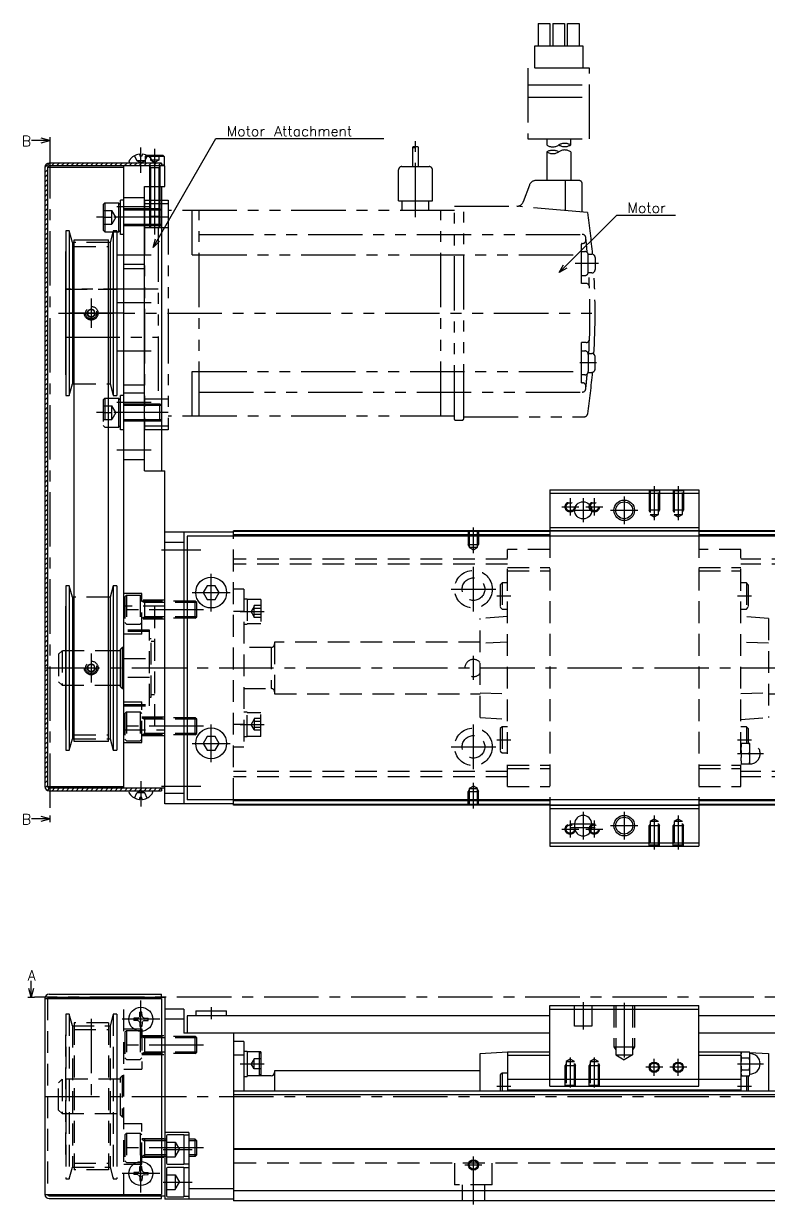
# Model space of a CAD drawing. Extents: x -2 to 736, y -8 to 353.
# Drawn here: x 317.5 to 534.7, y 9 to 353.5 of the extents above; entities that cross this region are included whole.
import ezdxf

# ---------------------------------------------------------------- set-up
doc = ezdxf.new("R2010")
doc.units = 0
doc.header["$LTSCALE"] = 0.5
for name, pattern in [('CENTER', [50.8, 31.75, -6.35, 6.35, -6.35]), ('DASHED', [19.05, 12.7, -6.35]), ('PHANTOM', [63.5, 31.75, -6.35, 6.35, -6.35, 6.35, -6.35])]:
    doc.linetypes.add(name, pattern=pattern)
for name, color, linetype in [('MSM_CENTER', 1, 'CENTER'), ('MSM_CONTINUOUS', 7, 'CONTINUOUS'), ('MSM_DASHED', 4, 'DASHED'), ('MSM_IMAGINARY', 6, 'PHANTOM'), ('MSM_NARROW', 5, 'CONTINUOUS'), ('MSM_PART_NUMBER', 7, 'CONTINUOUS')]:
    doc.layers.add(name, color=color, linetype=linetype)
doc.styles.get("Standard").update_dxf_attribs({"font": 'txt.shx', "height": 3, "bigfont": 'bigfont.shx'})

msp = doc.modelspace()

# ---------------------------------------------------------------- linework, layer by layer
at = {"layer": 'MSM_CENTER'}
for p, q in [((325.07, 318.37), (325.07, 122.5)), ((351.67, 310), (351.67, 317.37)), ((355.67, 317), (355.67, 295)), ((354.67, 300), (344.67, 300)), ((359.67, 297), (338.67, 297)), ((344.67, 286), (354.67, 286)), ((337.17, 273.25), (337.17, 264.75)), ((346.67, 269), (327.67, 269)), ((354.67, 272), (344.67, 272)), ((344.67, 258), (354.67, 258)), ((354.67, 243), (344.67, 243)), ((359.67, 240), (338.67, 240)), ((354.67, 229), (344.67, 229)), ((501.42, 218.5), (501.42, 208.59)), ((508.42, 218.5), (508.42, 208.59)), ((476.92, 215), (476.92, 210)), ((480.67, 215), (480.67, 208)), ((483.92, 215), (483.92, 210)), ((492.67, 215.5), (492.67, 207.5)), ((474.42, 212.5), (479.42, 212.5)), ((477.17, 211.5), (484.17, 211.5)), ((481.42, 212.5), (486.42, 212.5)), ((488.67, 211.5), (496.67, 211.5)), ((448.67, 198.99), (448.67, 206.5)), ((357.67, 200), (369.17, 200)), ((372.17, 182), (372.17, 193)), ((448.67, 182), (448.67, 195)), ((366.67, 187.5), (377.67, 187.5)), ((442.17, 188.5), (455.17, 188.5)), ((455.52, 186.5), (459.62, 186.5)), ((525.72, 186.5), (529.82, 186.5)), ((369.97, 182.5), (344.67, 182.5)), ((380.67, 181.95), (387.67, 181.95)), ((337.17, 169.75), (337.17, 161.25)), ((448.67, 162), (448.67, 169)), ((323.67, 165.5), (732.67, 165.5)), ((369.97, 148.5), (344.67, 148.5)), ((372.17, 138), (372.17, 149)), ((380.67, 149.05), (387.67, 149.05)), ((448.67, 136), (448.67, 149)), ((366.67, 143.5), (377.67, 143.5)), ((442.17, 142.5), (455.17, 142.5)), ((455.52, 144.5), (459.62, 144.5)), ((525.72, 144.5), (529.82, 144.5)), ((525.72, 140.5), (533.32, 140.5)), ((351.67, 132.5), (351.67, 125.13)), ((357.67, 131), (369.17, 131)), ((448.67, 124.5), (448.67, 132.01)), ((476.92, 121), (476.92, 116)), ((480.67, 123.5), (480.67, 115.5)), ((483.92, 121), (483.92, 116)), ((492.67, 123.5), (492.67, 115.5)), ((501.42, 122.41), (501.42, 112.5)), ((508.42, 122.41), (508.42, 112.5)), ((474.42, 118.5), (479.42, 118.5)), ((477.17, 120), (484.17, 120)), ((477.17, 119), (484.17, 119)), ((481.42, 118.5), (486.42, 118.5)), ((488.67, 119.5), (496.67, 119.5)), ((733.67, 69.5), (320.67, 69.5)), ((351.67, 57.5), (351.67, 68.5)), ((372.17, 66.5), (372.17, 63)), ((480.67, 68), (480.67, 60)), ((492.67, 67.76), (492.67, 50.18)), ((337.17, 63.13), (337.17, 38.5)), ((357.17, 63), (346.17, 63)), ((369.97, 55.5), (344.67, 55.5)), ((476.92, 51.81), (476.92, 43.1)), ((483.92, 51.81), (483.92, 43.1)), ((380.67, 50), (387.67, 50)), ((503.92, 49), (498.92, 49)), ((501.42, 46.5), (501.42, 51.5)), ((510.92, 49), (505.92, 49)), ((508.42, 46.5), (508.42, 51.5)), ((525.72, 50), (533.32, 50)), ((455.52, 43.5), (459.62, 43.5)), ((525.72, 43.5), (529.82, 43.5)), ((323.67, 40.5), (732.67, 40.5)), ((369.97, 25.5), (344.67, 25.5)), ((358.17, 25), (366.67, 25)), ((351.67, 12.5), (351.67, 23.5)), ((448.67, 9), (448.67, 23)), ((357.17, 18), (346.17, 18)), ((446.17, 20.5), (451.17, 20.5)), ((358.17, 15.5), (366.67, 15.5))]:
    msp.add_line(p, q, dxfattribs=at)
at = {"layer": 'MSM_CONTINUOUS', "extrusion": (0, 0, -1)}
for p, q in [((325.07, 319.37), (319.71, 319.37)), ((325.07, 319.37), (322.57, 320.04)), ((322.57, 318.7), (325.07, 319.37)), ((325.07, 121.5), (319.71, 121.5)), ((325.07, 121.5), (322.57, 122.17)), ((322.57, 120.83), (325.07, 121.5))]:
    msp.add_line(p, q, dxfattribs=at)
at = {"layer": 'MSM_CONTINUOUS'}
for p, q in [((325.07, 320.37), (325.07, 318.37)), ((351.34, 315.29), (351.36, 314.8)), ((351.98, 314.8), (351.36, 314.8)), ((352, 315.29), (351.98, 314.8)), ((358.12, 315), (353.41, 315)), ((358.42, 314.7), (353.93, 314.7)), ((358.12, 315), (358.42, 314.7)), ((358.42, 314.7), (358.42, 312.3)), ((323.67, 311.6), (323.67, 130.9)), ((324.47, 311.6), (324.47, 130.9)), ((324.47, 311.6), (346.67, 311.6)), ((357.67, 312.8), (324.87, 312.8)), ((358.67, 312), (324.87, 312)), ((346.67, 130.5), (346.67, 312)), ((348.2, 313.16), (348.17, 312.8)), ((355.13, 313.16), (355.17, 312.8)), ((357.67, 312.8), (357.67, 312)), ((357.67, 312.3), (358.42, 312.3)), ((358.12, 312), (358.42, 312.3)), ((358.67, 306), (358.67, 312)), ((352.67, 223), (352.67, 306)), ((352.67, 306), (358.67, 306)), ((354.17, 306), (354.17, 299.5)), ((357.17, 306), (357.17, 299.5)), ((357.67, 306), (357.67, 223)), ((341.17, 301.25), (340.67, 300.75)), ((340.67, 300.75), (340.67, 293.25)), ((341.17, 301.25), (341.17, 292.75)), ((341.17, 301.25), (345.17, 301.25)), ((345.17, 301.25), (345.17, 292.75)), ((345.17, 301.25), (345.67, 300.75)), ((345.67, 292), (345.67, 302)), ((346.67, 302), (345.67, 302)), ((357.23, 299.5), (352.67, 299.5)), ((357.23, 294.5), (357.23, 299.5)), ((357.67, 299.07), (357.23, 299.5)), ((329.73, 293), (329.73, 245)), ((330.76, 293), (329.73, 293)), ((330.76, 293), (330.76, 245)), ((331.67, 289.62), (330.76, 293)), ((341.17, 292.75), (340.67, 293.25)), ((343.57, 293), (342.67, 289.62)), ((343.57, 293), (343.57, 245)), ((344.61, 293), (343.57, 293)), ((344.61, 293), (344.61, 245)), ((345.17, 292.75), (345.67, 293.25)), ((357.23, 294.5), (352.67, 294.5)), ((357.23, 294.5), (357.67, 294.93)), ((331.67, 289.62), (331.67, 248.37)), ((332.17, 289.62), (331.67, 289.62)), ((332.17, 144.07), (332.17, 290.43)), ((332.17, 290.43), (342.17, 290.43)), ((341.17, 292.75), (343.5, 292.75)), ((342.17, 144.07), (342.17, 290.43)), ((342.67, 289.62), (342.17, 289.62)), ((342.67, 289.62), (342.67, 248.37)), ((344.61, 292.75), (345.17, 292.75)), ((346.67, 292), (345.67, 292)), ((329.67, 287), (329.67, 251)), ((329.73, 287), (329.67, 287)), ((344.67, 287), (344.61, 287)), ((344.67, 287), (344.67, 251)), ((329.67, 251), (329.73, 251)), ((330.76, 245), (331.67, 248.37)), ((331.67, 248.37), (332.17, 248.37)), ((342.17, 248.37), (342.67, 248.37)), ((342.67, 248.37), (343.57, 245)), ((344.61, 251), (344.67, 251)), ((329.73, 245), (330.76, 245)), ((343.57, 245), (344.61, 245)), ((345.67, 235), (345.67, 245)), ((346.67, 245), (345.67, 245)), ((342.17, 244.25), (345.17, 244.25)), ((345.17, 244.25), (345.17, 235.75)), ((345.17, 244.25), (345.67, 243.75)), ((357.23, 242.5), (352.67, 242.5)), ((357.67, 242.07), (357.23, 242.5)), ((357.23, 237.5), (357.23, 242.5)), ((357.23, 237.5), (357.67, 237.93)), ((342.17, 235.75), (345.17, 235.75)), ((345.17, 235.75), (345.67, 236.25)), ((346.67, 235), (345.67, 235)), ((357.23, 237.5), (352.67, 237.5)), ((352.67, 223), (358.67, 223)), ((358.67, 125.9), (358.67, 223)), ((470.92, 217.5), (470.92, 204)), ((470.92, 217.5), (514.42, 217.5)), ((514.42, 217.5), (514.42, 204)), ((470.92, 216.5), (514.42, 216.5)), ((378.67, 205.1), (358.67, 205.1)), ((364.17, 205.1), (364.17, 125.9)), ((365.17, 204), (365.17, 127)), ((730.17, 204), (365.17, 204)), ((378.67, 204), (378.67, 205.5)), ((718.67, 205.5), (378.67, 205.5)), ((470.92, 205.3), (378.67, 205.3)), ((470.92, 204.3), (378.67, 204.3)), ((470.92, 206.5), (514.42, 206.5)), ((470.92, 205.5), (514.42, 205.5)), ((582.92, 205.3), (514.42, 205.3)), ((582.92, 204.3), (514.42, 204.3)), ((364.17, 202.1), (358.67, 202.1)), ((329.73, 189.5), (329.73, 141.5)), ((330.76, 189.5), (329.73, 189.5)), ((330.76, 189.5), (330.76, 141.5)), ((331.67, 186.12), (330.76, 189.5)), ((343.57, 189.5), (342.67, 186.12)), ((343.57, 189.5), (343.57, 141.5)), ((344.61, 189.5), (343.57, 189.5)), ((344.61, 189.5), (344.61, 141.5)), ((371.01, 189.5), (369.86, 187.5)), ((373.32, 189.5), (371.01, 189.5)), ((374.48, 187.5), (373.32, 189.5)), ((331.67, 186.12), (331.67, 144.87)), ((332.17, 186.12), (331.67, 186.12)), ((342.67, 186.12), (342.17, 186.12)), ((342.67, 186.12), (342.67, 144.87)), ((369.86, 187.5), (371.01, 185.5)), ((373.32, 185.5), (374.48, 187.5)), ((329.67, 183.5), (329.67, 147.5)), ((329.73, 183.5), (329.67, 183.5)), ((344.67, 183.5), (344.61, 183.5)), ((344.67, 183.5), (344.67, 147.5)), ((371.01, 185.5), (373.32, 185.5)), ((345.67, 170.5), (344.67, 170.5)), ((346.17, 171.5), (345.67, 171)), ((345.67, 160), (345.67, 171)), ((346.17, 171.5), (346.17, 159.5)), ((346.67, 171.5), (346.17, 171.5)), ((344.67, 160.5), (345.67, 160.5)), ((345.67, 160), (346.17, 159.5)), ((346.17, 159.5), (346.67, 159.5)), ((329.67, 147.5), (329.73, 147.5)), ((330.76, 141.5), (331.67, 144.87)), ((331.67, 144.87), (332.17, 144.87)), ((342.17, 144.87), (342.67, 144.87)), ((342.67, 144.87), (343.57, 141.5)), ((344.61, 147.5), (344.67, 147.5)), ((371.01, 145.5), (369.86, 143.5)), ((373.32, 145.5), (371.01, 145.5)), ((374.48, 143.5), (373.32, 145.5)), ((329.73, 141.5), (330.76, 141.5)), ((342.17, 144.07), (332.17, 144.07)), ((343.57, 141.5), (344.61, 141.5)), ((369.86, 143.5), (371.01, 141.5)), ((371.01, 141.5), (373.32, 141.5)), ((373.32, 141.5), (374.48, 143.5)), ((324.47, 130.9), (346.67, 130.9)), ((324.87, 130.5), (358.67, 130.5)), ((324.87, 129.7), (357.67, 129.7)), ((348.2, 129.34), (348.17, 129.7)), ((351.34, 127.21), (351.36, 127.7)), ((351.98, 127.7), (351.36, 127.7)), ((352, 127.21), (351.98, 127.7)), ((355.13, 129.34), (355.17, 129.7)), ((357.67, 130.5), (357.67, 129.7)), ((364.17, 128.9), (358.67, 128.9)), ((378.67, 125.9), (358.67, 125.9)), ((730.17, 127), (365.17, 127)), ((378.67, 125.5), (378.67, 127)), ((470.92, 126.7), (378.67, 126.7)), ((470.92, 125.7), (378.67, 125.7)), ((718.67, 125.5), (378.67, 125.5)), ((470.92, 127), (470.92, 113.5)), ((470.92, 125.5), (514.42, 125.5)), ((470.92, 124.5), (514.42, 124.5)), ((514.42, 127), (514.42, 113.5)), ((582.92, 126.7), (514.42, 126.7)), ((582.92, 125.7), (514.42, 125.7)), ((325.07, 122.5), (325.07, 120.5)), ((478.17, 120), (478.17, 119)), ((483.17, 119), (483.17, 120)), ((470.92, 114.5), (514.42, 114.5)), ((470.92, 113.5), (514.42, 113.5)), ((319.67, 69.5), (319.67, 74.23)), ((318.67, 69.5), (320.67, 69.5)), ((319.67, 69.5), (319, 72)), ((320.34, 72), (319.67, 69.5)), ((323.67, 69.1), (323.67, 11.9)), ((323.67, 69.1), (357.67, 69.1)), ((324.87, 70.3), (357.67, 70.3)), ((324.87, 69.5), (358.67, 69.5)), ((346.67, 69.1), (346.67, 69.5)), ((357.67, 69.5), (357.67, 70.3)), ((357.67, 69.1), (357.67, 11.9)), ((358.67, 69.5), (358.67, 10.5)), ((364.17, 66), (358.67, 66)), ((364.17, 66), (364.17, 59)), ((367.67, 65.5), (367.67, 64)), ((367.67, 65.5), (376.67, 65.5)), ((376.67, 64), (376.67, 65.5)), ((470.92, 67), (514.42, 67)), ((470.92, 43.5), (470.92, 67)), ((470.92, 66), (514.42, 66)), ((514.42, 43.5), (514.42, 67)), ((350.74, 63.33), (349.59, 63.31)), ((350.74, 62.67), (349.59, 62.69)), ((350.74, 63.33), (351.15, 63.52)), ((350.74, 62.67), (351.15, 62.48)), ((351.34, 63.92), (351.15, 63.52)), ((351.34, 62.08), (351.15, 62.48)), ((351.34, 63.92), (351.36, 65.08)), ((351.34, 62.08), (351.36, 60.92)), ((352, 63.92), (351.98, 65.08)), ((352, 62.08), (351.98, 60.92)), ((352, 63.92), (352.19, 63.52)), ((352, 62.08), (352.19, 62.48)), ((352.59, 63.33), (352.19, 63.52)), ((352.59, 62.67), (352.19, 62.48)), ((352.59, 63.33), (353.74, 63.31)), ((352.59, 62.67), (353.74, 62.69)), ((364.17, 63), (358.67, 63)), ((365.17, 64), (365.17, 59)), ((470.92, 64), (365.17, 64)), ((582.92, 64), (514.42, 64)), ((470.92, 59), (364.17, 59)), ((378.67, 59), (378.67, 10)), ((582.92, 59), (514.42, 59)), ((381.67, 56.5), (378.67, 56.5)), ((381.67, 56.5), (381.67, 42)), ((381.67, 52.5), (378.67, 52.5)), ((382.67, 53.65), (381.67, 53.65)), ((382.64, 53.65), (382.64, 46.35)), ((386.67, 53.5), (382.64, 53.5)), ((382.67, 53.65), (382.67, 46.35)), ((386.67, 53), (386.17, 53.5)), ((386.17, 53.5), (386.17, 46.5)), ((386.67, 53.5), (386.67, 46.5)), ((450.62, 53), (458.62, 53.5)), ((450.62, 42), (450.62, 53)), ((458.62, 53.5), (470.92, 53.5)), ((458.62, 53.5), (458.62, 42)), ((458.62, 52.5), (470.92, 52.5)), ((514.42, 53.5), (526.72, 53.5)), ((514.42, 52.5), (526.72, 52.5)), ((526.72, 53.5), (527.29, 53.46)), ((526.72, 53.5), (526.72, 42)), ((526.84, 53.46), (526.72, 53)), ((526.72, 52.41), (526.72, 52.6)), ((526.84, 53.46), (529.19, 53.46)), ((526.84, 51.73), (529.19, 51.73)), ((529.32, 53), (529.19, 53.46)), ((529.22, 53.34), (534.72, 53)), ((529.32, 47), (529.32, 53)), ((534.72, 53), (534.72, 42)), ((526.84, 48.27), (529.19, 48.27)), ((381.67, 46.35), (382.67, 46.35)), ((389.67, 46.5), (382.64, 46.5)), ((386.17, 46.5), (386.67, 47)), ((390.67, 48), (390.67, 42)), ((450.62, 48), (390.67, 48)), ((457.02, 47.3), (456.52, 46.8)), ((456.52, 46.8), (456.52, 42)), ((458.62, 47.3), (457.02, 47.3)), ((457.02, 47.3), (457.02, 42)), ((458.62, 45.5), (526.72, 45.5)), ((526.72, 47), (526.84, 46.54)), ((526.84, 46.54), (529.19, 46.54)), ((528.32, 46.54), (528.32, 42)), ((528.82, 46.54), (528.82, 42)), ((529.19, 46.54), (529.32, 47)), ((718.67, 42), (378.67, 42)), ((458.62, 42.4), (526.72, 42.4)), ((470.92, 43.5), (514.42, 43.5)), ((718.67, 41), (378.67, 41)), ((365.67, 30), (358.67, 30)), ((359.17, 29), (359.17, 21)), ((364.17, 29.25), (359.42, 29.25)), ((364.17, 29.25), (364.17, 20.75)), ((365.67, 29.15), (364.17, 29.15)), ((365.67, 30), (365.67, 10.5)), ((718.67, 25.2), (378.67, 25.2)), ((718.67, 25), (378.67, 25)), ((359.42, 20.75), (364.17, 20.75)), ((364.17, 20.85), (365.67, 20.85)), ((350.74, 18.33), (349.59, 18.31)), ((350.74, 17.67), (349.59, 17.69)), ((350.74, 18.33), (351.15, 18.52)), ((350.74, 17.67), (351.15, 17.48)), ((351.34, 18.92), (351.15, 18.52)), ((351.34, 17.08), (351.15, 17.48)), ((351.34, 18.92), (351.36, 20.08)), ((352, 18.92), (351.98, 20.08)), ((352, 18.92), (352.19, 18.52)), ((352, 17.08), (352.19, 17.48)), ((352.59, 18.33), (352.19, 18.52)), ((352.59, 17.67), (352.19, 17.48)), ((352.59, 18.33), (353.74, 18.31)), ((352.59, 17.67), (353.74, 17.69)), ((359.17, 19.5), (359.17, 11.5)), ((364.17, 19.75), (359.42, 19.75)), ((364.17, 19.75), (364.17, 11.25)), ((365.67, 19.65), (364.17, 19.65)), ((351.34, 17.08), (351.36, 15.92)), ((352, 17.08), (351.98, 15.92)), ((323.67, 11.9), (357.67, 11.9)), ((324.87, 11.5), (358.67, 11.5)), ((324.87, 10.7), (357.67, 10.7)), ((346.67, 11.5), (346.67, 11.9)), ((357.67, 10.7), (357.67, 11.5)), ((378.67, 10.5), (358.67, 10.5)), ((359.42, 11.25), (364.17, 11.25)), ((364.17, 11.35), (365.67, 11.35)), ((378.67, 13.5), (365.67, 13.5)), ((718.67, 13), (378.67, 13)), ((718.67, 10), (378.67, 10))]:
    msp.add_line(p, q, dxfattribs=at)
for centre, radius in [((480.67, 211.5), 2.5), ((492.67, 211.5), 2.46), ((372.17, 187.5), 4.5), ((372.17, 143.5), 4.5), ((492.67, 119.5), 2.46), ((351.67, 63), 3.5), ((501.42, 49), 1.23), ((508.42, 49), 1.23), ((351.67, 18), 3.5), ((448.67, 20.5), 1.23)]:
    msp.add_circle(centre, radius, dxfattribs=at)
for centre, radius, start, end in [((349.29, 313.07), 1.1, 144.8906, 175), ((351.67, 311.4), 4, 97.4656, 144.8906), ((351.14, 315.06), 0.305, 49.0368, 87.9309), ((352.2, 315.06), 0.305, 92.0691, 130.9632), ((351.67, 311.4), 4, 35.1094, 82.5344), ((354.04, 313.07), 1.1, 5, 35.1094), ((324.87, 311.6), 1.2, 90, 180), ((324.87, 311.6), 0.4, 90, 180), ((324.87, 130.9), 1.2, 180, 270), ((324.87, 130.9), 0.4, 180, 270), ((349.29, 129.43), 1.1, 185, 215.1094), ((351.67, 131.1), 4, 215.1094, 262.5344), ((351.67, 131.1), 4, 277.4656, 324.8906), ((354.04, 129.43), 1.1, 324.8906, 355), ((351.14, 127.44), 0.305, 272.0691, 310.9632), ((352.2, 127.44), 0.305, 229.0368, 267.9309), ((480.67, 120), 2.5, 0, 180), ((480.67, 119), 2.5, 180, 0), ((324.87, 69.1), 1.2, 90, 180), ((324.87, 69.1), 0.4, 90, 180), ((351.67, 63), 2.1, 171.4911, 188.5089), ((351.67, 63), 2.1, 81.4911, 98.5089), ((351.67, 63), 2.1, 351.4911, 8.5089), ((351.67, 63), 2.1, 261.4911, 278.5089), ((530.02, 52.57), 3.31, 164.2277, 179.4294), ((530.02, 52.63), 3.31, 180.5738, 195.7691), ((539.6, 49.95), 12.89, 172.0306, 179.7562), ((526.01, 52.56), 3.31, 0.5738, 15.7691), ((526.01, 52.63), 3.31, 344.2277, 359.4294), ((516.33, 49.94), 12.98, 0.2719, 7.9413), ((529.32, 50), 3, 270, 90), ((540.17, 50.1), 13.46, 180.407, 187.8062), ((530.02, 47.37), 3.31, 164.2277, 179.4294), ((515.86, 50.1), 13.46, 352.1938, 359.593), ((526.01, 47.37), 3.31, 0.5738, 15.7691), ((389.67, 47.5), 1, 270, 0), ((530.02, 47.44), 3.31, 180.5738, 195.7691), ((526.01, 47.43), 3.31, 344.2277, 359.4294), ((359.42, 29), 0.25, 90, 180), ((359.42, 21), 0.25, 180, 270), ((351.67, 18), 2.1, 171.4911, 188.5089), ((351.67, 18), 2.1, 81.4911, 98.5089), ((351.67, 18), 2.1, 351.4911, 8.5089), ((359.42, 19.5), 0.25, 90, 180), ((351.67, 18), 2.1, 261.4911, 278.5089), ((324.87, 11.9), 1.2, 180, 270), ((324.87, 11.9), 0.4, 180, 270), ((359.42, 11.5), 0.25, 180, 270)]:
    msp.add_arc(centre, radius, start, end, dxfattribs=at)
at = {"layer": 'MSM_DASHED'}
for p, q in [((349.8, 314.94), (350.52, 313.47)), ((353.54, 314.94), (352.81, 313.47)), ((352.92, 314.7), (353.22, 315)), ((353.93, 314.7), (352.92, 314.7)), ((352.92, 314.7), (352.92, 312.8)), ((353.41, 315), (353.22, 315)), ((354.42, 315), (354.42, 313.7)), ((356.92, 313.7), (354.42, 313.7)), ((355.67, 312.98), (354.42, 313.7)), ((355.67, 315), (355.67, 313.7)), ((356.92, 313.7), (355.67, 312.98)), ((356.92, 315), (356.92, 313.7)), ((351.67, 312.86), (350.52, 313.47)), ((352.81, 313.47), (350.52, 313.47)), ((351.67, 312.86), (352.81, 313.47)), ((354.15, 311.95), (354.44, 311.46)), ((354.17, 311.9), (354.17, 306)), ((357.17, 311.46), (354.17, 311.46)), ((354.44, 311.46), (354.44, 306)), ((357.18, 311.95), (356.9, 311.46)), ((356.9, 311.46), (356.9, 306)), ((357.17, 311.9), (357.17, 306)), ((352.67, 302.65), (346.67, 302.65)), ((340.67, 299), (343.17, 299)), ((340.67, 297), (343.17, 297)), ((344.32, 297), (343.17, 299)), ((343.17, 295), (343.17, 299)), ((344.32, 297), (343.17, 295)), ((352.67, 299.5), (346.67, 299.5)), ((352.67, 299.07), (346.67, 299.07)), ((354.17, 299.5), (354.17, 297.27)), ((354.44, 297), (354.17, 297.27)), ((354.17, 297.27), (357.17, 297.27)), ((354.44, 299.5), (354.44, 297)), ((356.9, 297), (354.44, 297)), ((356.9, 299.5), (356.9, 297)), ((357.17, 297.27), (356.9, 297)), ((357.17, 299.5), (357.17, 297.27)), ((340.67, 295), (343.17, 295)), ((352.67, 294.93), (346.67, 294.93)), ((352.67, 294.5), (346.67, 294.5)), ((342.17, 289.62), (332.17, 289.62)), ((343.5, 292.75), (344.61, 292.75)), ((332.17, 288.49), (342.17, 288.49)), ((346.67, 283.35), (352.67, 283.35)), ((346.67, 282), (352.67, 282)), ((329.67, 276), (344.67, 276)), ((337.17, 270.15), (336.17, 269.58)), ((336.17, 269.58), (336.17, 268.42)), ((338.17, 269.58), (337.17, 270.15)), ((338.17, 268.42), (338.17, 269.58)), ((336.17, 268.42), (337.17, 267.85)), ((337.17, 267.85), (338.17, 268.42)), ((329.67, 262), (344.67, 262)), ((332.17, 248.37), (342.17, 248.37)), ((352.67, 248), (346.67, 248)), ((352.67, 245.65), (346.67, 245.65)), ((341.17, 244.25), (340.67, 243.75)), ((340.67, 243.75), (340.67, 236.25)), ((340.67, 242), (343.17, 242)), ((341.17, 244.25), (341.17, 235.75)), ((341.17, 244.25), (342.17, 244.25)), ((344.32, 240), (343.17, 242)), ((343.17, 238), (343.17, 242)), ((352.67, 242.5), (346.67, 242.5)), ((352.67, 242.07), (346.67, 242.07)), ((340.67, 240), (343.17, 240)), ((340.67, 238), (343.17, 238)), ((344.32, 240), (343.17, 238)), ((352.67, 237.93), (346.67, 237.93)), ((341.17, 235.75), (340.67, 236.25)), ((341.17, 235.75), (342.17, 235.75)), ((352.67, 237.5), (346.67, 237.5)), ((346.67, 226.35), (352.67, 226.35)), ((499.92, 217.5), (500.19, 217.23)), ((499.92, 217.5), (499.92, 211.5)), ((500.19, 217.23), (500.19, 210.3)), ((500.19, 217.23), (502.65, 217.23)), ((502.65, 217.23), (502.92, 217.5)), ((502.65, 210.3), (502.65, 217.23)), ((502.92, 217.5), (502.92, 211.5)), ((506.92, 217.5), (507.19, 217.23)), ((506.92, 217.5), (506.92, 211.5)), ((507.19, 217.23), (507.19, 210.3)), ((507.19, 217.23), (509.65, 217.23)), ((509.65, 217.23), (509.92, 217.5)), ((509.65, 210.3), (509.65, 217.23)), ((509.92, 217.5), (509.92, 211.5)), ((502.92, 211.5), (499.92, 211.5)), ((500.19, 211.03), (499.92, 211.5)), ((500.19, 210.3), (501.42, 209.59)), ((500.19, 210.3), (502.65, 210.3)), ((501.42, 209.59), (502.65, 210.3)), ((502.65, 211.03), (502.92, 211.5)), ((509.92, 211.5), (506.92, 211.5)), ((507.19, 211.03), (506.92, 211.5)), ((507.19, 210.3), (508.42, 209.59)), ((507.19, 210.3), (509.65, 210.3)), ((508.42, 209.59), (509.65, 210.3)), ((509.65, 211.03), (509.92, 211.5)), ((378.67, 127), (378.67, 204)), ((447.17, 205.5), (447.17, 201.5)), ((447.44, 205.5), (447.44, 200.7)), ((449.9, 200.7), (449.9, 205.5)), ((450.17, 205.5), (450.17, 201.5)), ((514.42, 205.5), (470.92, 205.5)), ((470.92, 204), (470.92, 127)), ((514.42, 204), (514.42, 127)), ((447.17, 201.5), (450.17, 201.5)), ((447.44, 201.03), (447.17, 201.5)), ((447.44, 200.7), (448.67, 199.99)), ((447.44, 200.7), (449.9, 200.7)), ((448.67, 199.99), (449.9, 200.7)), ((449.9, 201.03), (450.17, 201.5)), ((470.92, 200.1), (458.62, 200.1)), ((458.62, 130.9), (458.62, 200.1)), ((526.72, 200.1), (514.42, 200.1)), ((526.72, 130.9), (526.72, 200.1)), ((458.62, 197.25), (378.67, 197.25)), ((570.62, 197.25), (526.72, 197.25)), ((458.62, 195.75), (378.67, 195.75)), ((458.62, 194.85), (470.92, 194.85)), ((458.62, 193.85), (470.92, 193.85)), ((514.42, 194.85), (526.72, 194.85)), ((514.42, 193.85), (526.72, 193.85)), ((570.62, 195.75), (526.72, 195.75)), ((457.02, 190.3), (456.52, 189.8)), ((456.52, 189.8), (456.52, 183.2)), ((457.02, 190.3), (457.02, 182.7)), ((458.62, 190.3), (457.02, 190.3)), ((528.32, 190.3), (526.72, 190.3)), ((528.32, 190.3), (528.32, 182.7)), ((528.82, 189.8), (528.32, 190.3)), ((528.82, 189.8), (528.82, 183.2)), ((342.17, 186.12), (332.17, 186.12)), ((351.97, 187.25), (346.67, 187.25)), ((347.47, 186.75), (346.97, 186.25)), ((346.97, 186.25), (346.97, 178.75)), ((347.47, 186.75), (347.47, 178.25)), ((347.47, 186.75), (351.47, 186.75)), ((351.47, 186.75), (351.47, 178.25)), ((351.47, 186.75), (351.97, 186.25)), ((351.97, 175.38), (351.97, 187.25)), ((381.67, 188.5), (378.67, 188.5)), ((381.67, 188.5), (381.67, 142.5)), ((358.67, 183.5), (346.67, 183.5)), ((358.67, 185.25), (351.97, 185.25)), ((367.53, 185), (351.97, 185)), ((351.97, 185), (352.72, 184.57)), ((352.72, 185), (352.72, 180)), ((367.97, 184.57), (352.72, 184.57)), ((355.67, 183.5), (355.67, 147.5)), ((367.97, 184.57), (367.53, 185)), ((367.53, 180), (367.53, 185)), ((367.97, 180.43), (367.97, 184.57)), ((382.67, 185.6), (381.67, 185.6)), ((382.67, 185.6), (382.67, 178.3)), ((386.67, 185.45), (382.67, 185.45)), ((384.67, 183.45), (383.8, 181.95)), ((384.67, 180.22), (384.67, 183.69)), ((386.67, 183.69), (384.67, 183.69)), ((386.67, 182.82), (384.67, 182.82)), ((386.67, 185.45), (386.67, 178.45)), ((456.52, 183.2), (457.02, 182.7)), ((457.02, 182.7), (458.62, 182.7)), ((526.72, 182.7), (528.32, 182.7)), ((528.32, 182.7), (528.82, 183.2)), ((351.97, 180), (352.72, 180.43)), ((367.53, 180), (351.97, 180)), ((358.67, 179.75), (351.97, 179.75)), ((367.97, 180.43), (352.72, 180.43)), ((367.53, 180), (367.97, 180.43)), ((381.67, 182.02), (378.67, 182.02)), ((384.67, 180.45), (383.8, 181.95)), ((386.67, 181.09), (384.67, 181.09)), ((386.67, 180.22), (384.67, 180.22)), ((458.62, 180.5), (450.62, 179.94)), ((450.62, 151.06), (450.62, 179.94)), ((534.72, 179.94), (526.72, 180.5)), ((534.72, 179.94), (534.72, 151.06)), ((354.17, 176.5), (346.67, 176.5)), ((354.17, 176.14), (346.67, 176.14)), ((347.47, 178.25), (346.97, 178.75)), ((347.47, 178.25), (351.47, 178.25)), ((351.47, 178.25), (351.97, 178.75)), ((354.17, 154.5), (354.17, 176.5)), ((381.67, 178.3), (382.67, 178.3)), ((382.67, 178.45), (386.67, 178.45)), ((351.97, 175.38), (346.67, 175.38)), ((354.67, 174), (354.17, 174)), ((354.67, 157), (354.67, 174)), ((355.67, 173.25), (354.67, 173.25)), ((450.62, 173), (390.67, 173)), ((390.67, 173), (390.67, 158)), ((458.62, 172.98), (450.62, 172.73)), ((534.72, 172.73), (526.72, 172.98)), ((562.62, 173), (534.72, 173)), ((328.67, 170.5), (327.67, 169.5)), ((327.67, 169.5), (327.67, 161.5)), ((344.67, 170.5), (328.67, 170.5)), ((328.67, 170.5), (328.67, 160.5)), ((389.67, 171.5), (381.67, 171.5)), ((389.67, 171.5), (389.67, 159.5)), ((337.17, 166.65), (336.17, 166.08)), ((336.17, 166.08), (336.17, 164.92)), ((338.17, 166.08), (337.17, 166.65)), ((338.17, 164.92), (338.17, 166.08)), ((346.67, 168.3), (354.17, 168.3)), ((336.17, 164.92), (337.17, 164.35)), ((337.17, 164.35), (338.17, 164.92)), ((354.17, 162.7), (346.67, 162.7)), ((327.67, 161.5), (328.67, 160.5)), ((328.67, 160.5), (344.67, 160.5)), ((381.67, 159.5), (389.67, 159.5)), ((346.67, 155.62), (351.97, 155.62)), ((351.97, 143.75), (351.97, 155.62)), ((354.17, 157), (354.67, 157)), ((354.67, 157.75), (355.67, 157.75)), ((390.67, 158), (450.62, 158)), ((450.62, 158.27), (458.62, 158.02)), ((526.72, 158.02), (534.72, 158.27)), ((534.72, 158), (562.62, 158)), ((346.67, 154.86), (354.17, 154.86)), ((346.67, 154.5), (354.17, 154.5)), ((347.47, 152.75), (346.97, 152.25)), ((346.97, 152.25), (346.97, 144.75)), ((347.47, 152.75), (351.47, 152.75)), ((347.47, 152.75), (347.47, 144.25)), ((351.47, 152.75), (351.47, 144.25)), ((351.47, 152.75), (351.97, 152.25)), ((381.67, 152.7), (382.67, 152.7)), ((382.67, 145.4), (382.67, 152.7)), ((382.67, 152.55), (386.67, 152.55)), ((386.67, 145.55), (386.67, 152.55)), ((351.97, 151.25), (358.67, 151.25)), ((367.53, 151), (351.97, 151)), ((351.97, 151), (352.72, 150.57)), ((352.72, 151), (352.72, 146)), ((367.97, 150.57), (352.72, 150.57)), ((367.53, 146), (367.53, 151)), ((367.97, 150.57), (367.53, 151)), ((367.97, 146.43), (367.97, 150.57)), ((381.67, 148.98), (378.67, 148.98)), ((384.67, 150.55), (383.8, 149.05)), ((384.67, 147.55), (383.8, 149.05)), ((384.67, 150.78), (384.67, 147.31)), ((386.67, 150.78), (384.67, 150.78)), ((386.67, 149.91), (384.67, 149.91)), ((386.67, 148.18), (384.67, 148.18)), ((450.62, 151.06), (458.62, 150.5)), ((457.02, 148.3), (456.52, 147.8)), ((457.02, 148.3), (457.02, 140.7)), ((458.62, 148.3), (457.02, 148.3)), ((526.72, 150.5), (534.72, 151.06)), ((528.32, 148.3), (526.72, 148.3)), ((528.82, 147.8), (528.32, 148.3)), ((528.32, 148.3), (528.32, 143.5)), ((332.17, 146.01), (342.17, 146.01)), ((332.17, 144.87), (342.17, 144.87)), ((346.67, 147.5), (358.67, 147.5)), ((347.47, 144.25), (346.97, 144.75)), ((351.47, 144.25), (351.97, 144.75)), ((351.97, 146), (352.72, 146.43)), ((367.53, 146), (351.97, 146)), ((351.97, 145.75), (358.67, 145.75)), ((367.97, 146.43), (352.72, 146.43)), ((367.53, 146), (367.97, 146.43)), ((382.67, 145.4), (381.67, 145.4)), ((386.67, 145.55), (382.67, 145.55)), ((386.67, 147.31), (384.67, 147.31)), ((456.52, 147.8), (456.52, 141.2)), ((528.82, 147.8), (528.82, 143.5)), ((346.67, 143.75), (351.97, 143.75)), ((347.47, 144.25), (351.47, 144.25)), ((378.67, 142.5), (381.67, 142.5)), ((529.32, 143.5), (526.72, 143.5)), ((529.32, 137.5), (529.32, 143.5)), ((456.52, 141.2), (457.02, 140.7)), ((457.02, 140.7), (458.62, 140.7)), ((526.84, 140.5), (529.19, 140.5)), ((458.62, 135.25), (378.67, 135.25)), ((458.62, 137.15), (470.92, 137.15)), ((458.62, 136.15), (470.92, 136.15)), ((514.42, 137.15), (526.72, 137.15)), ((514.42, 136.15), (526.72, 136.15)), ((526.72, 137.5), (529.32, 137.5)), ((570.62, 135.25), (526.72, 135.25)), ((458.62, 133.75), (378.67, 133.75)), ((448.67, 131.01), (447.44, 130.3)), ((449.9, 130.3), (448.67, 131.01)), ((570.62, 133.75), (526.72, 133.75)), ((349.8, 127.56), (350.52, 129.03)), ((351.67, 129.64), (350.52, 129.03)), ((352.81, 129.03), (350.52, 129.03)), ((351.67, 129.64), (352.81, 129.03)), ((353.54, 127.56), (352.81, 129.03)), ((447.44, 129.97), (447.17, 129.5)), ((447.17, 125.5), (447.17, 129.5)), ((447.17, 129.5), (450.17, 129.5)), ((447.44, 130.3), (447.44, 125.5)), ((447.44, 130.3), (449.9, 130.3)), ((449.9, 125.5), (449.9, 130.3)), ((449.9, 129.97), (450.17, 129.5)), ((450.17, 125.5), (450.17, 129.5)), ((458.62, 130.9), (470.92, 130.9)), ((514.42, 130.9), (526.72, 130.9)), ((514.42, 125.5), (470.92, 125.5)), ((501.42, 121.41), (500.19, 120.7)), ((500.19, 120.7), (500.19, 113.77)), ((502.65, 120.7), (500.19, 120.7)), ((502.65, 120.7), (501.42, 121.41)), ((502.65, 113.77), (502.65, 120.7)), ((508.42, 121.41), (507.19, 120.7)), ((507.19, 120.7), (507.19, 113.77)), ((509.65, 120.7), (507.19, 120.7)), ((509.65, 120.7), (508.42, 121.41)), ((509.65, 113.77), (509.65, 120.7)), ((500.19, 119.97), (499.92, 119.5)), ((499.92, 113.5), (499.92, 119.5)), ((499.92, 119.5), (502.92, 119.5)), ((502.65, 119.97), (502.92, 119.5)), ((502.92, 113.5), (502.92, 119.5)), ((507.19, 119.97), (506.92, 119.5)), ((506.92, 113.5), (506.92, 119.5)), ((506.92, 119.5), (509.92, 119.5)), ((509.65, 119.97), (509.92, 119.5)), ((509.92, 113.5), (509.92, 119.5)), ((500.19, 113.77), (499.92, 113.5)), ((502.65, 113.77), (500.19, 113.77)), ((502.92, 113.5), (502.65, 113.77)), ((507.19, 113.77), (506.92, 113.5)), ((509.65, 113.77), (507.19, 113.77)), ((509.92, 113.5), (509.65, 113.77)), ((324.47, 69.1), (324.47, 11.9)), ((346.67, 11.9), (346.67, 69.1)), ((478.17, 61), (478.17, 67)), ((483.17, 67), (483.17, 61)), ((489.67, 67), (489.67, 55)), ((490.21, 67), (490.21, 52.6)), ((495.12, 67), (495.12, 52.6)), ((495.67, 67), (495.67, 55)), ((329.73, 64.5), (329.73, 16.5)), ((330.76, 64.5), (329.73, 64.5)), ((330.76, 64.5), (330.76, 16.5)), ((331.67, 61.13), (330.76, 64.5)), ((343.57, 64.5), (342.67, 61.13)), ((343.57, 64.5), (343.57, 16.5)), ((344.61, 64.5), (343.57, 64.5)), ((344.61, 64.5), (344.61, 16.5)), ((331.67, 61.13), (331.67, 19.88)), ((331.67, 61.13), (342.67, 61.13)), ((332.17, 61.93), (332.17, 19.07)), ((342.17, 61.93), (332.17, 61.93)), ((332.17, 59.99), (342.17, 59.99)), ((342.17, 61.93), (342.17, 19.07)), ((342.67, 61.13), (342.67, 19.88)), ((346.67, 60.25), (351.97, 60.25)), ((347.47, 59.75), (346.97, 59.25)), ((346.97, 59.25), (346.97, 51.75)), ((347.47, 59.75), (347.47, 51.25)), ((347.47, 59.75), (351.47, 59.75)), ((351.47, 59.75), (351.47, 51.25)), ((351.47, 59.75), (351.97, 59.25)), ((351.97, 60.25), (351.97, 48.43)), ((483.17, 61), (478.17, 61)), ((329.67, 58.5), (329.67, 22.5)), ((329.73, 58.5), (329.67, 58.5)), ((344.67, 58.5), (344.61, 58.5)), ((344.67, 58.5), (344.67, 22.5)), ((351.97, 58.25), (358.67, 58.25)), ((367.53, 58), (351.97, 58)), ((351.97, 58), (352.72, 57.57)), ((352.72, 58), (352.72, 53)), ((367.97, 57.57), (352.72, 57.57)), ((367.53, 53), (367.53, 58)), ((367.97, 57.57), (367.53, 58)), ((367.97, 53.43), (367.97, 57.57)), ((347.47, 51.25), (346.97, 51.75)), ((351.47, 51.25), (351.97, 51.75)), ((351.97, 53), (352.72, 53.43)), ((367.53, 53), (351.97, 53)), ((351.97, 52.75), (358.67, 52.75)), ((367.97, 53.43), (352.72, 53.43)), ((367.53, 53), (367.97, 53.43)), ((489.67, 55), (495.67, 55)), ((489.67, 55), (490.21, 54.06)), ((490.21, 52.6), (495.12, 52.6)), ((490.21, 52.6), (492.67, 51.18)), ((495.12, 52.6), (492.67, 51.18)), ((495.67, 55), (495.12, 54.06)), ((346.67, 48.43), (351.97, 48.43)), ((347.47, 51.25), (351.47, 51.25)), ((384.67, 51.5), (383.8, 50)), ((384.67, 48.5), (383.8, 50)), ((384.67, 48.5), (384.67, 51.5)), ((386.67, 51.5), (384.67, 51.5)), ((384.67, 50), (386.67, 50)), ((386.67, 48.5), (384.67, 48.5)), ((475.69, 49.97), (475.42, 49.5)), ((475.42, 43.5), (475.42, 49.5)), ((475.42, 49.5), (478.42, 49.5)), ((476.92, 51.41), (475.69, 50.7)), ((475.69, 50.7), (475.69, 43.77)), ((475.69, 50.7), (478.15, 50.7)), ((478.15, 50.7), (476.92, 51.41)), ((478.15, 43.77), (478.15, 50.7)), ((478.15, 49.97), (478.42, 49.5)), ((478.42, 43.5), (478.42, 49.5)), ((482.69, 49.97), (482.42, 49.5)), ((482.42, 43.5), (482.42, 49.5)), ((482.42, 49.5), (485.42, 49.5)), ((483.92, 51.41), (482.69, 50.7)), ((482.69, 50.7), (485.15, 50.7)), ((482.69, 50.7), (482.69, 43.77)), ((485.15, 50.7), (483.92, 51.41)), ((485.15, 43.77), (485.15, 50.7)), ((485.15, 49.97), (485.42, 49.5)), ((485.42, 43.5), (485.42, 49.5)), ((328.67, 45.5), (327.67, 44.5)), ((345.67, 45.5), (328.67, 45.5)), ((328.67, 45.5), (328.67, 35.5)), ((346.17, 46.5), (345.67, 46)), ((345.67, 35), (345.67, 46)), ((346.17, 46.5), (346.17, 34.5)), ((346.67, 46.5), (346.17, 46.5)), ((327.67, 36.5), (327.67, 44.5)), ((475.69, 43.77), (475.42, 43.5)), ((475.69, 43.77), (478.15, 43.77)), ((478.42, 43.5), (478.15, 43.77)), ((482.69, 43.77), (482.42, 43.5)), ((482.69, 43.77), (485.15, 43.77)), ((485.42, 43.5), (485.15, 43.77)), ((327.67, 36.5), (328.67, 35.5)), ((328.67, 35.5), (345.67, 35.5)), ((345.67, 35), (346.17, 34.5)), ((346.17, 34.5), (346.67, 34.5)), ((346.67, 32.57), (351.97, 32.57)), ((351.97, 20.75), (351.97, 32.57)), ((347.47, 29.75), (346.97, 29.25)), ((346.97, 29.25), (346.97, 21.75)), ((347.47, 29.75), (347.47, 21.25)), ((347.47, 29.75), (351.47, 29.75)), ((351.47, 29.75), (351.47, 21.25)), ((351.47, 29.75), (351.97, 29.25)), ((351.97, 28.25), (358.67, 28.25)), ((359.17, 28), (351.97, 28)), ((351.97, 28), (352.72, 27.57)), ((352.72, 28), (352.72, 23)), ((359.17, 27.57), (352.72, 27.57)), ((367.53, 28), (365.67, 28)), ((367.97, 27.57), (365.67, 27.57)), ((367.53, 23), (367.53, 28)), ((367.97, 27.57), (367.53, 28)), ((367.97, 23.43), (367.97, 27.57)), ((359.17, 27.12), (361.67, 27.12)), ((359.17, 25), (361.67, 25)), ((361.67, 27.12), (361.67, 22.88)), ((361.67, 27.12), (362.89, 25)), ((361.67, 22.88), (362.89, 25)), ((329.67, 22.5), (329.73, 22.5)), ((332.17, 21.01), (342.17, 21.01)), ((344.61, 22.5), (344.67, 22.5)), ((346.67, 20.75), (351.97, 20.75)), ((347.47, 21.25), (346.97, 21.75)), ((347.47, 21.25), (351.47, 21.25)), ((351.47, 21.25), (351.97, 21.75)), ((351.97, 23), (352.72, 23.43)), ((359.17, 23), (351.97, 23)), ((351.97, 22.75), (358.67, 22.75)), ((359.17, 23.43), (352.72, 23.43)), ((359.17, 22.88), (361.67, 22.88)), ((367.97, 23.43), (365.67, 23.43)), ((367.53, 23), (365.67, 23)), ((367.53, 23), (367.97, 23.43)), ((718.67, 21), (378.67, 21)), ((443.17, 21), (443.17, 14.7)), ((454.17, 14.7), (454.17, 21)), ((330.76, 16.5), (331.67, 19.88)), ((331.67, 19.88), (342.67, 19.88)), ((342.17, 19.07), (332.17, 19.07)), ((342.67, 19.88), (343.57, 16.5)), ((359.17, 17.62), (361.67, 17.62)), ((361.67, 17.62), (362.89, 15.5)), ((361.67, 17.62), (361.67, 13.38)), ((329.73, 16.5), (330.76, 16.5)), ((343.57, 16.5), (344.61, 16.5)), ((359.17, 15.5), (361.67, 15.5)), ((361.67, 13.38), (362.89, 15.5)), ((454.17, 14.7), (443.17, 14.7)), ((445.37, 14.7), (445.37, 10)), ((451.97, 10), (451.97, 14.7)), ((359.17, 13.38), (361.67, 13.38))]:
    msp.add_line(p, q, dxfattribs=at)
for centre, radius in [((337.17, 269), 2), ((337.17, 269), 1.62), ((337.17, 269), 1.15), ((476.92, 212.5), 1.5), ((476.92, 212.5), 1.23), ((483.92, 212.5), 1.5), ((483.92, 212.5), 1.23), ((448.67, 188.5), 5.5), ((448.67, 188.5), 3.3), ((337.17, 165.5), 2), ((337.17, 165.5), 1.62), ((337.17, 165.5), 1.15), ((448.67, 142.5), 5.5), ((448.67, 142.5), 3.3), ((476.92, 118.5), 1.5), ((476.92, 118.5), 1.23), ((483.92, 118.5), 1.5), ((483.92, 118.5), 1.23)]:
    msp.add_circle(centre, radius, dxfattribs=at)
for centre, radius, start, end in [((354.07, 311.9), 0.1, 0, 90), ((357.27, 311.9), 0.1, 90, 180), ((389.67, 172.5), 1, 270, 0), ((448.67, 165.5), 2.5, 38.7394, 321.2606), ((389.67, 158.5), 1, 0, 90), ((536.41, 141.95), 9.69, 170.8086, 179.713), ((536.41, 142.05), 9.7, 180.2886, 189.1898), ((519.62, 141.95), 9.7, 0.2886, 9.1898), ((519.62, 142.05), 9.69, 350.8086, 359.713), ((529.32, 140.5), 3, 270, 90), ((536.41, 138.95), 9.69, 170.8086, 179.713), ((536.41, 139.05), 9.7, 180.2886, 189.1898), ((519.62, 138.95), 9.7, 0.2886, 9.1898), ((519.62, 139.05), 9.69, 350.8086, 359.713)]:
    msp.add_arc(centre, radius, start, end, dxfattribs=at)
at = {"layer": 'MSM_IMAGINARY'}
for p, q in [((467.56, 353.49), (467.56, 346.99)), ((467.56, 353.49), (470.96, 353.49)), ((470.96, 353.49), (470.96, 346.99)), ((471.86, 353.49), (475.26, 353.49)), ((471.86, 353.49), (471.86, 346.99)), ((475.26, 353.49), (475.26, 346.99)), ((476.16, 346.99), (476.16, 353.49)), ((476.16, 353.49), (479.56, 353.49)), ((479.56, 353.49), (479.56, 346.99)), ((466.56, 346.99), (480.56, 346.99)), ((466.56, 340.49), (466.56, 346.99)), ((480.56, 346.99), (480.56, 340.49)), ((464.56, 340.49), (464.56, 319.88)), ((482.56, 340.49), (464.56, 340.49)), ((482.56, 319.88), (482.56, 340.49)), ((464.56, 335.65), (482.56, 335.65)), ((464.56, 332.05), (482.56, 332.05)), ((430.92, 317.44), (430.92, 311.8)), ((431.77, 297), (431.77, 319.55)), ((432.62, 311.8), (432.62, 317.44)), ((464.56, 319.88), (482.56, 319.88)), ((470.06, 319.88), (470.06, 318.08)), ((477.06, 318.08), (477.06, 319.88)), ((470.07, 316.05), (470.07, 307.7)), ((477.07, 316.05), (477.07, 307.7)), ((426.82, 301.8), (426.82, 310.8)), ((427.82, 311.8), (435.72, 311.8)), ((436.72, 301.8), (436.72, 310.8)), ((479.57, 307.7), (466.87, 307.7)), ((475.57, 298.96), (475.57, 307.7)), ((480.37, 298.54), (480.37, 306.9)), ((355.67, 304), (355.67, 292)), ((464.99, 306.38), (463.22, 301.52)), ((352.67, 302), (352.67, 235)), ((352.67, 302), (359.67, 302)), ((352.67, 301), (359.67, 301)), ((354.17, 302), (354.17, 294)), ((354.44, 302), (354.44, 294)), ((356.9, 302), (356.9, 294)), ((357.17, 302), (357.17, 294)), ((359.67, 302), (359.67, 235)), ((426.82, 301.8), (436.72, 301.8)), ((427.87, 299), (427.87, 301.8)), ((435.67, 299), (435.67, 301.8)), ((443.17, 238), (443.17, 300.2)), ((443.17, 300.2), (461.34, 300.2)), ((445.87, 238.3), (445.87, 300.2)), ((481.99, 298.39), (461.34, 300.2)), ((443.17, 299), (359.67, 299)), ((366.67, 286), (366.67, 299)), ((368.67, 239), (368.67, 299)), ((439.17, 239), (439.17, 299)), ((352.67, 294), (359.67, 294)), ((356.67, 294), (356.67, 244)), ((368.67, 292), (480.44, 292)), ((366.67, 286), (480.17, 286)), ((480.17, 277.68), (480.17, 289.17)), ((480.17, 287), (481.17, 287)), ((482.13, 286.25), (483.17, 286.25)), ((482.17, 281), (482.17, 286)), ((485.12, 283.5), (478.39, 283.5)), ((484.17, 285.25), (484.17, 281.75)), ((480.17, 280), (481.17, 280)), ((483.17, 280.75), (482.13, 280.75)), ((329.67, 276), (329.67, 262)), ((356.67, 276), (329.67, 276)), ((481.52, 277.68), (480.17, 277.68)), ((327.67, 269), (486.17, 269)), ((329.67, 262), (356.67, 262)), ((481.52, 260.43), (480.17, 260.43)), ((480.17, 248.68), (480.17, 260.43)), ((480.17, 258), (481.17, 258)), ((482.17, 257.25), (483.17, 257.25)), ((482.17, 257), (482.17, 252)), ((484.17, 252.75), (484.17, 256.25)), ((366.67, 239), (366.67, 252)), ((366.67, 252), (480.17, 252)), ((484.57, 254.5), (479.69, 254.5)), ((482.15, 251.75), (483.17, 251.75)), ((481.17, 251), (480.17, 251)), ((480.17, 248.68), (480.51, 248.68)), ((368.67, 246), (480.44, 246)), ((352.67, 244), (359.67, 244)), ((443.17, 239), (359.67, 239)), ((443.37, 237.8), (445.37, 237.8)), ((445.87, 238.8), (481.01, 238.8)), ((359.67, 236), (352.67, 236)), ((359.67, 235), (352.67, 235))]:
    msp.add_line(p, q, dxfattribs=at)
for centre, radius, start, end in [((431.34, 316.7), 0.85, 60.001, 119.999), ((431.34, 318.17), 0.85, 240.001, 299.999), ((432.19, 316.7), 0.85, 59.9987, 119.999), ((471.81, 320.52), 3, 234.3132, 305.6839), ((475.31, 315.05), 3.5, 60.0014, 120.0014), ((475.31, 321.12), 3.5, 240.0015, 300.0015), ((471.82, 313.02), 3.5, 60.0015, 120.0015), ((471.82, 319.08), 3.5, 240.0014, 300.0014), ((475.32, 313.62), 3, 54.3132, 125.6839), ((427.82, 310.8), 1, 90, 180), ((435.72, 310.8), 1, 360, 90), ((466.87, 305.7), 2, 90, 160), ((479.57, 306.9), 0.8, 360, 90), ((461.34, 302.2), 2, 270, 340), ((284.17, 269), 200, 4.9382, 8.451), ((480.51, 290.36), 1, 263.235, 6.2088), ((480.44, 291), 1, 6.3954, 90), ((284.17, 269), 198.5, 5.1174, 6.3956), ((480.37, 289.17), 0.2, 83.235, 180), ((481.17, 286), 1, 360, 90), ((483.17, 285.25), 1, 360, 90), ((481.17, 281), 1, 270, 360), ((284.17, 269), 198.5, 356.6065, 3.3935), ((483.17, 281.75), 1, 270, 360), ((284.17, 269), 200, 356.5653, 3.4347), ((481.52, 276.68), 1, 2.2282, 90), ((481.52, 261.43), 1, 270, 357.8025), ((481.17, 257), 1, 360, 90), ((483.17, 256.25), 1, 360, 90), ((481.17, 252), 1, 270, 360), ((284.17, 269), 200, 351.5623, 355.0618), ((483.17, 252.75), 1, 270, 360), ((480.51, 247.68), 1, 353.8018, 90), ((284.17, 269), 198.5, 353.6044, 354.8827), ((480.44, 247), 1, 270, 353.6046), ((443.37, 238), 0.2, 180, 270), ((445.37, 238.3), 0.5, 270, 0), ((481.01, 239.8), 1, 270, 351.5623)]:
    msp.add_arc(centre, radius, start, end, dxfattribs=at)
at = {"layer": 'MSM_NARROW'}
for p, q in [((323.67, 311.47), (324.99, 312.8)), ((323.67, 310.06), (324.47, 310.86)), ((325.61, 312), (326.41, 312.8)), ((327.02, 312), (327.82, 312.8)), ((328.44, 312), (329.24, 312.8)), ((329.85, 312), (330.65, 312.8)), ((331.26, 312), (332.06, 312.8)), ((332.68, 312), (333.48, 312.8)), ((334.09, 312), (334.89, 312.8)), ((335.51, 312), (336.31, 312.8)), ((336.92, 312), (337.72, 312.8)), ((338.34, 312), (339.14, 312.8)), ((339.75, 312), (340.55, 312.8)), ((341.16, 312), (341.96, 312.8)), ((342.58, 312), (343.38, 312.8)), ((343.99, 312), (344.79, 312.8)), ((345.41, 312), (346.21, 312.8)), ((346.82, 312), (347.62, 312.8)), ((348.23, 312), (349.03, 312.8)), ((349.65, 312), (350.45, 312.8)), ((351.06, 312), (351.86, 312.8)), ((352.48, 312), (353.28, 312.8)), ((353.89, 312), (354.69, 312.8)), ((355.31, 312), (356.11, 312.8)), ((356.72, 312), (357.52, 312.8)), ((323.67, 308.64), (324.47, 309.44)), ((323.67, 307.23), (324.47, 308.03)), ((323.67, 305.82), (324.47, 306.62)), ((323.67, 304.4), (324.47, 305.2)), ((323.67, 302.99), (324.47, 303.79)), ((354.44, 306), (354.44, 299.5)), ((356.9, 306), (356.9, 299.5)), ((323.67, 301.57), (324.47, 302.37)), ((323.67, 300.16), (324.47, 300.96)), ((323.67, 298.75), (324.47, 299.55)), ((323.67, 297.33), (324.47, 298.13)), ((323.67, 295.92), (324.47, 296.72)), ((357.67, 299.07), (352.67, 299.07)), ((323.67, 294.5), (324.47, 295.3)), ((323.67, 293.09), (324.47, 293.89)), ((357.67, 294.93), (352.67, 294.93)), ((323.67, 291.67), (324.47, 292.47)), ((323.67, 290.26), (324.47, 291.06)), ((323.67, 288.85), (324.47, 289.65)), ((323.67, 287.43), (324.47, 288.23)), ((323.67, 286.02), (324.47, 286.82)), ((323.67, 284.6), (324.47, 285.4)), ((323.67, 283.19), (324.47, 283.99)), ((323.67, 281.77), (324.47, 282.57)), ((323.67, 280.36), (324.47, 281.16)), ((323.67, 278.95), (324.47, 279.75)), ((323.67, 277.53), (324.47, 278.33)), ((323.67, 276.12), (324.47, 276.92)), ((323.67, 274.7), (324.47, 275.5)), ((323.67, 273.29), (324.47, 274.09)), ((323.67, 271.88), (324.47, 272.68)), ((323.67, 270.46), (324.47, 271.26)), ((323.67, 269.05), (324.47, 269.85)), ((323.67, 267.63), (324.47, 268.43)), ((323.67, 266.22), (324.47, 267.02)), ((323.67, 264.8), (324.47, 265.6)), ((323.67, 263.39), (324.47, 264.19)), ((323.67, 261.98), (324.47, 262.78)), ((323.67, 260.56), (324.47, 261.36)), ((323.67, 259.15), (324.47, 259.95)), ((323.67, 257.73), (324.47, 258.53)), ((323.67, 256.32), (324.47, 257.12)), ((323.67, 254.9), (324.47, 255.7)), ((323.67, 253.49), (324.47, 254.29)), ((323.67, 252.08), (324.47, 252.88)), ((323.67, 250.66), (324.47, 251.46)), ((323.67, 249.25), (324.47, 250.05)), ((323.67, 247.83), (324.47, 248.63)), ((323.67, 246.42), (324.47, 247.22)), ((323.67, 245), (324.47, 245.8)), ((323.67, 243.59), (324.47, 244.39)), ((323.67, 242.18), (324.47, 242.98)), ((323.67, 240.76), (324.47, 241.56)), ((357.67, 242.07), (352.67, 242.07)), ((323.67, 239.35), (324.47, 240.15)), ((323.67, 237.93), (324.47, 238.73)), ((357.67, 237.93), (352.67, 237.93)), ((323.67, 236.52), (324.47, 237.32)), ((323.67, 235.11), (324.47, 235.91)), ((323.67, 233.69), (324.47, 234.49)), ((323.67, 232.28), (324.47, 233.08)), ((323.67, 230.86), (324.47, 231.66)), ((323.67, 229.45), (324.47, 230.25)), ((323.67, 228.03), (324.47, 228.83)), ((323.67, 226.62), (324.47, 227.42)), ((323.67, 225.21), (324.47, 226.01)), ((323.67, 223.79), (324.47, 224.59)), ((323.67, 222.38), (324.47, 223.18)), ((323.67, 220.96), (324.47, 221.76)), ((323.67, 219.55), (324.47, 220.35)), ((323.67, 218.13), (324.47, 218.93)), ((323.67, 216.72), (324.47, 217.52)), ((323.67, 215.31), (324.47, 216.11)), ((323.67, 213.89), (324.47, 214.69)), ((323.67, 212.48), (324.47, 213.28)), ((323.67, 211.06), (324.47, 211.86)), ((323.67, 209.65), (324.47, 210.45)), ((323.67, 208.24), (324.47, 209.04)), ((323.67, 206.82), (324.47, 207.62)), ((323.67, 205.41), (324.47, 206.21)), ((323.67, 203.99), (324.47, 204.79)), ((323.67, 202.58), (324.47, 203.38)), ((323.67, 201.16), (324.47, 201.96)), ((323.67, 199.75), (324.47, 200.55)), ((323.67, 198.34), (324.47, 199.14)), ((323.67, 196.92), (324.47, 197.72)), ((323.67, 195.51), (324.47, 196.31)), ((323.67, 194.09), (324.47, 194.89)), ((323.67, 192.68), (324.47, 193.48)), ((323.67, 191.26), (324.47, 192.06)), ((323.67, 189.85), (324.47, 190.65)), ((323.67, 188.44), (324.47, 189.24)), ((323.67, 187.02), (324.47, 187.82)), ((323.67, 185.61), (324.47, 186.41)), ((323.67, 184.19), (324.47, 184.99)), ((323.67, 182.78), (324.47, 183.58)), ((323.67, 181.37), (324.47, 182.17)), ((323.67, 179.95), (324.47, 180.75)), ((323.67, 178.54), (324.47, 179.34)), ((323.67, 177.12), (324.47, 177.92)), ((323.67, 175.71), (324.47, 176.51)), ((323.67, 174.29), (324.47, 175.09)), ((323.67, 172.88), (324.47, 173.68)), ((323.67, 171.47), (324.47, 172.27)), ((323.67, 170.05), (324.47, 170.85)), ((323.67, 168.64), (324.47, 169.44)), ((323.67, 167.22), (324.47, 168.02)), ((323.67, 165.81), (324.47, 166.61)), ((323.67, 164.39), (324.47, 165.19)), ((323.67, 162.98), (324.47, 163.78)), ((323.67, 161.57), (324.47, 162.37)), ((323.67, 160.15), (324.47, 160.95)), ((323.67, 158.74), (324.47, 159.54)), ((323.67, 157.32), (324.47, 158.12)), ((323.67, 155.91), (324.47, 156.71)), ((323.67, 154.5), (324.47, 155.3)), ((323.67, 153.08), (324.47, 153.88)), ((323.67, 151.67), (324.47, 152.47)), ((323.67, 150.25), (324.47, 151.05)), ((323.67, 148.84), (324.47, 149.64)), ((323.67, 147.42), (324.47, 148.22)), ((323.67, 146.01), (324.47, 146.81)), ((323.67, 144.6), (324.47, 145.4)), ((323.67, 143.18), (324.47, 143.98)), ((323.67, 141.77), (324.47, 142.57)), ((323.67, 140.35), (324.47, 141.15)), ((323.67, 138.94), (324.47, 139.74)), ((323.67, 137.52), (324.47, 138.32)), ((323.67, 136.11), (324.47, 136.91)), ((323.67, 134.7), (324.47, 135.5)), ((323.67, 133.28), (324.47, 134.08)), ((323.67, 131.87), (324.47, 132.67)), ((323.73, 130.52), (324.47, 131.25)), ((324.41, 129.79), (325.13, 130.5)), ((325.74, 129.7), (326.54, 130.5)), ((327.16, 129.7), (327.96, 130.5)), ((328.57, 129.7), (329.37, 130.5)), ((329.98, 129.7), (330.78, 130.5)), ((331.4, 129.7), (332.2, 130.5)), ((332.81, 129.7), (333.61, 130.5)), ((334.23, 129.7), (335.03, 130.5)), ((335.64, 129.7), (336.44, 130.5)), ((337.05, 129.7), (337.85, 130.5)), ((338.47, 129.7), (339.27, 130.5)), ((339.88, 129.7), (340.68, 130.5)), ((341.3, 129.7), (342.1, 130.5)), ((342.71, 129.7), (343.51, 130.5)), ((344.13, 129.7), (344.93, 130.5)), ((345.54, 129.7), (346.34, 130.5)), ((346.95, 129.7), (347.75, 130.5)), ((348.37, 129.7), (349.17, 130.5)), ((349.78, 129.7), (350.58, 130.5)), ((351.2, 129.7), (352, 130.5)), ((352.61, 129.7), (353.41, 130.5)), ((354.03, 129.7), (354.83, 130.5)), ((355.44, 129.7), (356.24, 130.5)), ((356.85, 129.7), (357.65, 130.5))]:
    msp.add_line(p, q, dxfattribs=at)
for centre, radius in [((492.67, 211.5), 3), ((492.67, 119.5), 3), ((501.42, 49), 1.5), ((508.42, 49), 1.5), ((448.67, 20.5), 1.5)]:
    msp.add_circle(centre, radius, dxfattribs=at)
at = {"layer": 'MSM_PART_NUMBER'}
for p, q in [((355.22, 288.22), (373.56, 319.98)), ((373.56, 319.98), (422.49, 319.98)), ((473.7, 280.88), (490.46, 297.64)), ((490.46, 297.64), (507.59, 297.64)), ((355.22, 288.22), (355.89, 290.72)), ((357.05, 290.05), (355.22, 288.22)), ((473.7, 280.88), (474.99, 283.12)), ((475.94, 282.17), (473.7, 280.88))]:
    msp.add_line(p, q, dxfattribs=at)

# ---------------------------------------------------------------- texts
for s, p in [('B', (316.94, 317.71)), ('Motor Attachment', (376.69, 320.61)), ('Motor', (493.59, 298.26)), ('B', (316.94, 119.85)), ('A', (318.67, 74.3))]:
    msp.add_text(s, height=3, dxfattribs=at).set_placement(p)

doc.saveas('drawing.dxf')
